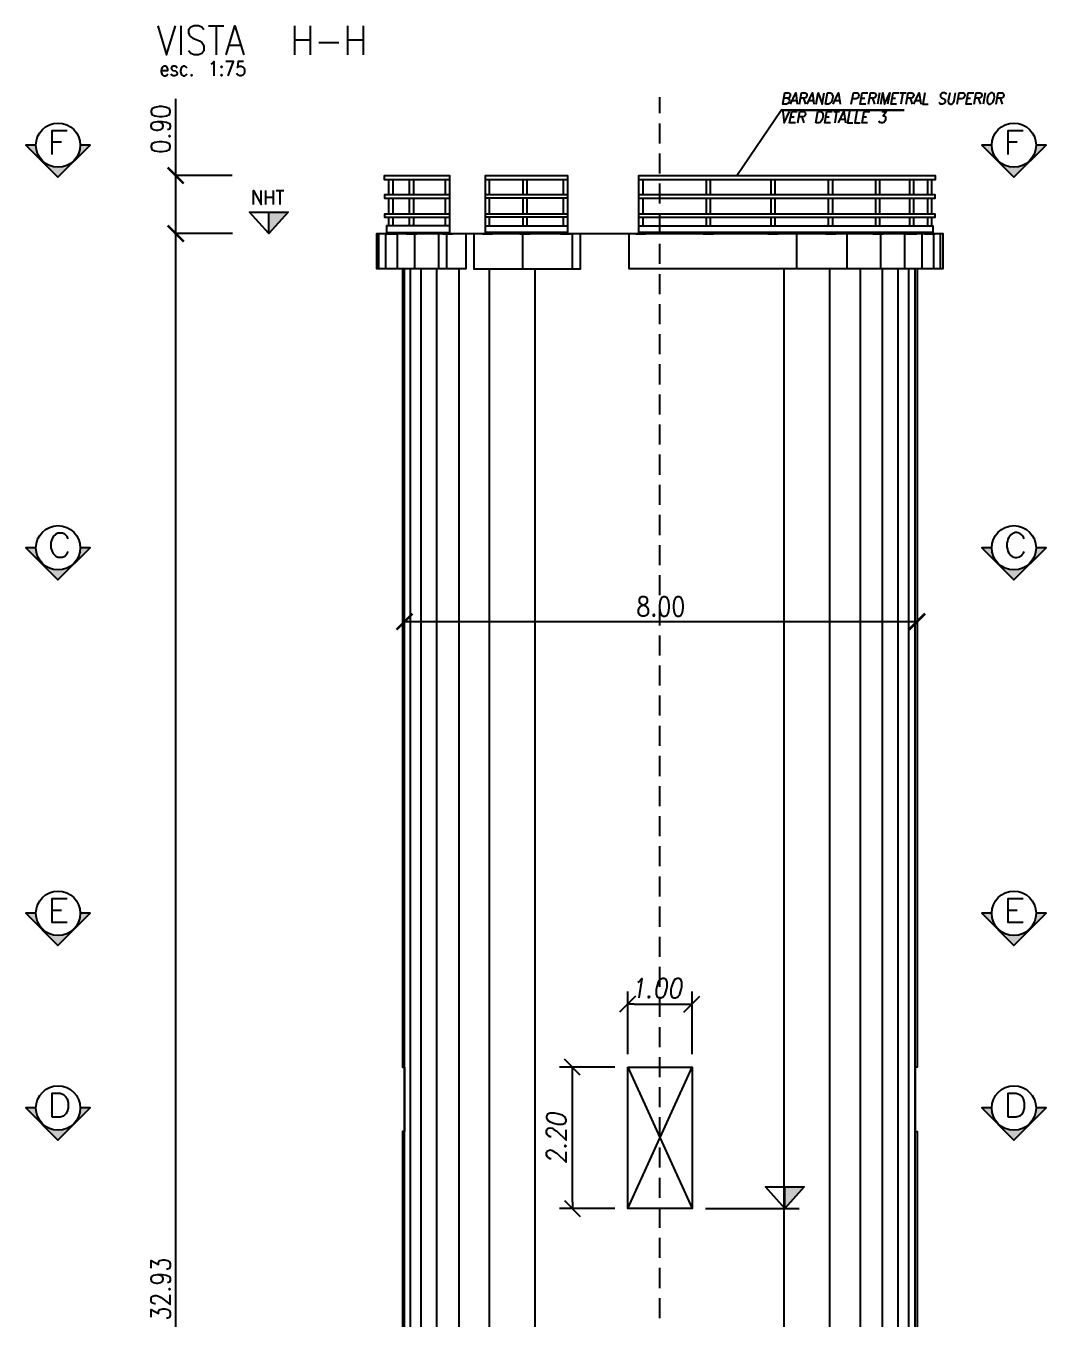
# Model space of a CAD drawing. Extents: x 93 to 1928, y 79 to 574.
# Drawn here: x 129 to 288, y 290.8 to 492.6 of the extents above; entities that cross this region are included whole.
import ezdxf

# ---------------------------------------------------------------- set-up
doc = ezdxf.new("R2010")
doc.units = 0
doc.header["$MEASUREMENT"] = 0
for name, color, linetype in [('Cotas', 1, 'Continuous'), ('PDF_00-COTAS-PARCIALES', 4, 'Continuous'), ('PDF_auxiliar', 1, 'Continuous'), ('PDF_encofrado', 4, 'Continuous'), ('PDF_LINEAS-POS-ARMADURA', 4, 'Continuous'), ('PDF_PEFILES', 3, 'Continuous'), ('PDF_perfiles', 3, 'Continuous')]:
    doc.layers.add(name, color=color, linetype=linetype)
doc.layers.add('PDF_0', color=7, linetype='Continuous', true_color=0x7fbfff)
doc.styles.add('ROMANS', font='ROMANS.SHX', dxfattribs={"width": 0.85})
doc.dimstyles.new('1.10', dxfattribs={"dimtxt": 3, "dimasz": 2.5, "dimexe": 0.18, "dimexo": 0.0625, "dimgap": 0.85, "dimtad": 1, "dimlfac": 0.1, "dimzin": 0, "dimdsep": 46, "dimtxsty": 'ROMANS', "dimblk": 'ARCHTICK', "dimcen": 0.09, "dimclrd": 256, "dimclre": 256, "dimclrt": 2, "dimadec": 0, "dimazin": 0, "dimtfac": 1, "dimtofl": 0, "dimtmove": 0, "dimatfit": 3, "dimfxl": 15, "dimfxlon": 1, "dimtolj": 1, "dimtzin": 0, "dimarcsym": 0})

# ---------------------------------------------------------------- blocks, each defined once
blk = doc.blocks.new('_ArchTick')
at = {"color": 0, "linetype": 'ByBlock', "const_width": 0.15}
blk.add_lwpolyline([(-0.5, -0.5), (0.5, 0.5)], dxfattribs=at)
blk = doc.blocks.new('*D6')
at = {"layer": 'Cotas', "lineweight": -2, "transparency": 16777216}
for p, q in [((161.2, 460.15), (152.19, 460.15)), ((152.37, 130.89), (152.37, 460.15)), ((161.2, 130.89), (152.19, 130.89))]:
    blk.add_line(p, q, dxfattribs=at)
at = {"layer": 'Defpoints', "color": 0, "transparency": 16777216}
for p in [(152.37, 460.15), (161.26, 460.15), (161.26, 130.89)]:
    blk.add_point(p, dxfattribs=at)
at = {"layer": 'Cotas', "lineweight": -2, "transparency": 16777216, "xscale": 2.5, "yscale": 2.5, "zscale": 2.5}
for p, rotation in [((152.37, 460.15), 90), ((152.37, 130.89), 270)]:
    blk.add_blockref('_ArchTick', p, dxfattribs=dict(at, rotation=rotation))
at = {"layer": 'Cotas', "color": 2, "transparency": 16777216, "insert": (150.02, 295.52), "char_height": 3, "attachment_point": 5, "rotation": 90, "style": 'ROMANS'}
blk.add_mtext('\\A1;32.93', dxfattribs=at)
blk = doc.blocks.new('*D7')
at = {"layer": 'Cotas', "lineweight": -2, "transparency": 16777216}
for p, q in [((152.37, 469.22), (152.37, 481.2)), ((161.17, 469.22), (152.19, 469.22)), ((152.37, 460.15), (152.37, 469.22)), ((161.17, 460.15), (152.19, 460.15))]:
    blk.add_line(p, q, dxfattribs=at)
at = {"layer": 'Defpoints', "color": 0, "transparency": 16777216}
for p in [(152.37, 469.22), (161.24, 469.22), (161.24, 460.15)]:
    blk.add_point(p, dxfattribs=at)
at = {"layer": 'Cotas', "lineweight": -2, "transparency": 16777216, "xscale": 2.5, "yscale": 2.5, "zscale": 2.5}
for p, rotation in [((152.37, 469.22), 90), ((152.37, 460.15), 270)]:
    blk.add_blockref('_ArchTick', p, dxfattribs=dict(at, rotation=rotation))
at = {"layer": 'Cotas', "color": 2, "transparency": 16777216, "insert": (150.02, 476.46), "char_height": 3, "attachment_point": 5, "rotation": 90, "style": 'ROMANS'}
blk.add_mtext('\\A1;0.90', dxfattribs=at)
blk = doc.blocks.new('*D8')
at = {"layer": 'Cotas', "lineweight": -2, "transparency": 16777216}
for p, q in [((188.03, 399.64), (188.03, 399.82)), ((188.03, 399.64), (267.93, 399.64)), ((267.93, 399.64), (267.93, 399.82))]:
    blk.add_line(p, q, dxfattribs=at)
at = {"layer": 'Defpoints', "color": 0, "transparency": 16777216}
for p in [(188.03, 399.64), (267.93, 399.64), (267.93, 399.64)]:
    blk.add_point(p, dxfattribs=at)
at = {"layer": 'Cotas', "lineweight": -2, "transparency": 16777216, "xscale": 2.5, "yscale": 2.5, "zscale": 2.5, "rotation": 180}
blk.add_blockref('_ArchTick', (188.03, 399.64), dxfattribs=at)
at = {"layer": 'Cotas', "lineweight": -2, "transparency": 16777216, "xscale": 2.5, "yscale": 2.5, "zscale": 2.5}
blk.add_blockref('_ArchTick', (267.93, 399.64), dxfattribs=at)
at = {"layer": 'Cotas', "color": 2, "transparency": 16777216, "insert": (227.98, 401.99), "char_height": 3, "attachment_point": 5, "style": 'ROMANS'}
blk.add_mtext('\\A1;8.00', dxfattribs=at)

msp = doc.modelspace()

# ---------------------------------------------------------------- hatches: boundary and pattern name
at = {"layer": 'PDF_00-COTAS-PARCIALES', "transparency": 33554559}
for points in [[(139.009, 473.967), (137.45, 473.967), (137.386, 473.33), (137.227, 472.725), (136.94, 472.153), (136.558, 471.643), (136.081, 471.198), (135.54, 470.879), (134.935, 470.656), (134.33, 470.529), (133.693, 470.529), (133.057, 470.656), (132.484, 470.879), (131.943, 471.198), (131.465, 471.643), (131.083, 472.153), (130.797, 472.725), (130.606, 473.33), (130.574, 473.967), (129.014, 473.967), (129.619, 473.33), (130.256, 472.725), (130.829, 472.153), (131.306, 471.643), (132.07, 470.879), (132.325, 470.656), (132.42, 470.529), (134.012, 468.938), (135.571, 470.529), (135.922, 470.879), (136.272, 471.198), (136.686, 471.643)], [(288.045, 473.967), (286.453, 473.967), (286.421, 473.33), (286.23, 472.725), (285.944, 472.153), (285.562, 471.643), (285.116, 471.198), (284.575, 470.879), (283.97, 470.656), (283.334, 470.529), (282.697, 470.529), (282.092, 470.656), (281.487, 470.879), (280.946, 471.198), (280.469, 471.643), (280.087, 472.153), (279.8, 472.725), (279.641, 473.33), (279.578, 473.967), (278.018, 473.967), (280.341, 471.643), (280.755, 471.198), (281.105, 470.879), (281.456, 470.529), (283.015, 468.938), (284.607, 470.529), (284.702, 470.656), (284.957, 470.879), (286.23, 472.153), (286.771, 472.725), (287.408, 473.33)], [(139.009, 411.163), (137.45, 411.163), (137.386, 410.527), (137.227, 409.922), (136.94, 409.349), (136.558, 408.84), (136.081, 408.394), (135.54, 408.076), (134.935, 407.853), (134.33, 407.725), (133.693, 407.725), (133.057, 407.853), (132.484, 408.076), (131.943, 408.394), (131.465, 408.84), (131.083, 409.349), (130.797, 409.922), (130.606, 410.527), (130.574, 411.163), (129.014, 411.163), (129.619, 410.527), (130.256, 409.922), (130.829, 409.349), (131.306, 408.84), (132.07, 408.076), (132.325, 407.853), (132.42, 407.725), (134.012, 406.166), (135.922, 408.076), (136.272, 408.394), (136.686, 408.84)], [(288.045, 411.163), (286.453, 411.163), (286.421, 410.527), (286.23, 409.922), (285.944, 409.349), (285.562, 408.84), (285.116, 408.394), (284.575, 408.076), (283.97, 407.853), (283.334, 407.725), (282.697, 407.725), (282.092, 407.853), (281.487, 408.076), (280.946, 408.394), (280.469, 408.84), (280.087, 409.349), (279.8, 409.922), (279.641, 410.527), (279.578, 411.163), (278.018, 411.163), (280.341, 408.84), (280.755, 408.394), (281.105, 408.076), (283.015, 406.166), (284.607, 407.725), (284.702, 407.853), (284.957, 408.076), (286.23, 409.349), (286.771, 409.922), (287.408, 410.527)], [(139.009, 354.153), (137.45, 354.153), (137.386, 353.516), (137.227, 352.911), (136.94, 352.338), (136.558, 351.829), (136.081, 351.384), (135.54, 351.065), (134.935, 350.842), (134.33, 350.715), (133.693, 350.715), (133.057, 350.842), (132.484, 351.065), (131.943, 351.384), (131.465, 351.829), (131.083, 352.338), (130.797, 352.911), (130.606, 353.516), (130.574, 354.153), (129.014, 354.153), (129.619, 353.516), (130.256, 352.911), (130.829, 352.338), (131.306, 351.829), (132.07, 351.065), (132.325, 350.842), (132.42, 350.715), (134.012, 349.123), (135.571, 350.715), (135.922, 351.065), (136.272, 351.384), (136.686, 351.829)], [(288.045, 354.153), (286.453, 354.153), (286.421, 353.516), (286.23, 352.911), (285.944, 352.338), (285.562, 351.829), (285.116, 351.384), (284.575, 351.065), (283.97, 350.842), (283.334, 350.715), (282.697, 350.715), (282.092, 350.842), (281.487, 351.065), (280.946, 351.384), (280.469, 351.829), (280.087, 352.338), (279.8, 352.911), (279.641, 353.516), (279.578, 354.153), (278.018, 354.153), (280.341, 351.829), (280.755, 351.384), (281.105, 351.065), (281.456, 350.715), (283.015, 349.123), (284.607, 350.715), (284.702, 350.842), (284.957, 351.065), (286.23, 352.338), (286.771, 352.911), (287.408, 353.516)], [(139.009, 323.786), (137.45, 323.786), (137.386, 323.149), (137.227, 322.544), (136.94, 321.971), (136.558, 321.462), (136.081, 321.016), (135.54, 320.698), (134.935, 320.475), (134.33, 320.348), (133.693, 320.348), (133.057, 320.475), (132.484, 320.698), (131.943, 321.016), (131.465, 321.462), (131.083, 321.971), (130.797, 322.544), (130.606, 323.149), (130.574, 323.786), (129.014, 323.786), (129.619, 323.149), (130.256, 322.544), (130.829, 321.971), (131.306, 321.462), (132.07, 320.698), (132.325, 320.475), (132.42, 320.348), (134.012, 318.756), (135.571, 320.348), (135.922, 320.698), (136.272, 321.016), (136.686, 321.462)], [(288.045, 323.786), (286.453, 323.786), (286.421, 323.149), (286.23, 322.544), (285.944, 321.971), (285.562, 321.462), (285.116, 321.016), (284.575, 320.698), (283.97, 320.475), (283.334, 320.348), (282.697, 320.348), (282.092, 320.475), (281.487, 320.698), (280.946, 321.016), (280.469, 321.462), (280.087, 321.971), (279.8, 322.544), (279.641, 323.149), (279.578, 323.786), (278.018, 323.786), (280.341, 321.462), (280.755, 321.016), (281.105, 320.698), (281.456, 320.348), (283.015, 318.756), (284.607, 320.348), (284.702, 320.475), (284.957, 320.698), (286.23, 321.971), (286.771, 322.544), (287.408, 323.149)]]:
    msp.add_hatch(color=256, dxfattribs=at).paths.add_polyline_path(points)

# ---------------------------------------------------------------- linework, layer by layer
at = {"layer": 'PDF_0', "color": 5, "lineweight": 25}
for points in [[(224.063, 341.197), (221.549, 338.715)], [(231.575, 338.715), (234.09, 341.197)], [(215.437, 328.91), (212.954, 331.393)], [(212.954, 309.366), (215.437, 306.851)]]:
    msp.add_lwpolyline(points, dxfattribs=at)
at = {"layer": 'PDF_0', "color": 2, "lineweight": 25}
for points in [[(223.809, 339.956), (222.822, 339.956)], [(231.83, 339.956), (232.849, 339.956)], [(214.195, 329.165), (214.195, 330.152)], [(214.195, 309.111), (214.195, 308.093)]]:
    msp.add_lwpolyline(points, dxfattribs=at)
at = {"layer": 'PDF_00-COTAS-PARCIALES', "color": 7, "lineweight": 25}
for points in [[(149.577, 492.557), (150.946, 488.036), (152.315, 492.557)], [(153.174, 492.557), (153.174, 488.036)], [(156.771, 491.92), (156.421, 492.334), (155.912, 492.557), (155.243, 492.557), (154.734, 492.334), (154.384, 491.92), (154.384, 491.474), (154.543, 491.06), (154.734, 490.838), (155.052, 490.615), (156.103, 490.201), (156.421, 489.978), (156.612, 489.755), (156.771, 489.342), (156.771, 488.673), (156.421, 488.259), (155.912, 488.036), (155.243, 488.036), (154.734, 488.259), (154.384, 488.673)], [(157.472, 492.557), (159.859, 492.557)], [(158.681, 492.557), (158.681, 488.036)], [(160.209, 488.036), (161.578, 492.557), (162.978, 488.036)], [(170.904, 492.557), (170.904, 488.036)], [(173.324, 492.557), (173.324, 488.036)], [(179.149, 492.557), (179.149, 488.036)], [(181.568, 492.557), (181.568, 488.036)], [(170.904, 490.392), (173.324, 490.392)], [(179.149, 490.392), (181.568, 490.392)], [(160.718, 489.533), (162.437, 489.533)], [(174.692, 489.978), (177.78, 489.978)]]:
    msp.add_lwpolyline(points, dxfattribs=at)
at = {"layer": 'PDF_00-COTAS-PARCIALES', "lineweight": 25}
for points in [[(150.118, 485.617), (151.137, 485.617), (151.137, 485.84), (151.042, 486.063), (150.978, 486.158), (150.787, 486.254), (150.532, 486.254), (150.373, 486.158), (150.182, 485.936), (150.118, 485.617), (150.118, 485.394), (150.182, 485.076), (150.373, 484.885), (150.532, 484.758), (150.787, 484.758), (150.978, 484.885), (151.137, 485.076)], [(152.601, 485.936), (152.506, 486.158), (152.251, 486.254), (151.997, 486.254), (151.742, 486.158), (151.646, 485.936), (151.742, 485.745), (151.901, 485.617), (152.347, 485.522), (152.506, 485.394), (152.601, 485.203), (152.601, 485.076), (152.506, 484.885), (152.251, 484.758), (151.997, 484.758), (151.742, 484.885), (151.646, 485.076)], [(154.161, 485.936), (153.97, 486.158), (153.811, 486.254), (153.556, 486.254), (153.365, 486.158), (153.206, 485.936), (153.111, 485.617), (153.111, 485.394), (153.206, 485.076), (153.365, 484.885), (153.556, 484.758), (153.811, 484.758), (153.97, 484.885), (154.161, 485.076)], [(157.885, 486.604), (158.045, 486.7), (158.299, 487.018), (158.299, 484.758)], [(160.527, 484.758), (161.387, 487.018), (160.177, 487.018)], [(162.947, 487.018), (162.087, 487.018), (161.992, 486.063), (162.087, 486.158), (162.342, 486.286), (162.596, 486.286), (162.851, 486.158), (163.042, 485.936), (163.106, 485.617), (163.106, 485.426), (163.042, 485.076), (162.851, 484.885), (162.596, 484.758), (162.342, 484.758), (162.087, 484.885), (161.992, 484.981), (161.896, 485.203)], [(130.574, 473.967), (129.014, 473.967), (134.012, 468.938), (139.009, 473.967), (137.45, 473.967)], [(279.578, 473.967), (278.018, 473.967), (283.015, 468.938), (288.045, 473.967), (286.453, 473.967)], [(164.475, 464.672), (164.475, 466.9), (165.684, 464.672), (165.684, 466.9)], [(166.384, 466.9), (166.384, 464.672)], [(167.562, 466.9), (167.562, 464.672)], [(168.008, 466.9), (169.217, 466.9)], [(168.613, 466.9), (168.613, 464.672)], [(166.384, 465.85), (167.562, 465.85)], [(130.574, 411.163), (129.014, 411.163), (134.012, 406.166), (139.009, 411.163), (137.45, 411.163)], [(279.578, 411.163), (278.018, 411.163), (283.015, 406.166), (288.045, 411.163), (286.453, 411.163)], [(130.574, 354.153), (129.014, 354.153), (134.012, 349.123), (139.009, 354.153), (137.45, 354.153)], [(279.578, 354.153), (278.018, 354.153), (283.015, 349.123), (288.045, 354.153), (286.453, 354.153)], [(224.382, 343.394), (224.636, 343.521), (225.05, 343.967), (224.541, 340.943)], [(130.574, 323.786), (129.014, 323.786), (134.012, 318.756), (139.009, 323.786), (137.45, 323.786)], [(279.578, 323.786), (278.018, 323.786), (283.015, 318.756), (288.045, 323.786), (286.453, 323.786)], [(210.917, 319.265), (210.758, 319.297), (210.471, 319.456), (210.344, 319.584), (210.185, 319.838), (210.185, 320.316), (210.344, 320.507), (210.471, 320.602), (210.758, 320.666), (211.044, 320.602), (211.331, 320.443), (211.776, 320.157), (213.209, 318.756), (213.209, 320.348)], [(210.917, 315.828), (210.758, 315.859), (210.471, 316.019), (210.344, 316.146), (210.185, 316.401), (210.185, 316.878), (210.344, 317.069), (210.471, 317.165), (210.758, 317.228), (211.044, 317.165), (211.331, 317.005), (211.776, 316.719), (213.209, 315.318), (213.209, 316.91)]]:
    msp.add_lwpolyline(points, dxfattribs=at)
for points in [[(159.509, 486.286), (159.413, 486.158), (159.509, 486.063), (159.604, 486.158)], [(154.83, 484.981), (154.766, 484.885), (154.83, 484.758), (154.925, 484.885)], [(159.509, 484.981), (159.413, 484.885), (159.509, 484.758), (159.604, 484.885)], [(228.265, 343.967), (227.883, 343.808), (227.597, 343.394), (227.342, 342.662), (227.278, 342.248), (227.278, 341.516), (227.406, 341.102), (227.724, 340.943), (227.979, 340.943), (228.329, 341.102), (228.647, 341.516), (228.87, 342.248), (228.965, 342.662), (228.965, 343.394), (228.806, 343.808), (228.488, 343.967)], [(230.557, 343.967), (230.175, 343.808), (229.888, 343.394), (229.634, 342.662), (229.57, 342.248), (229.57, 341.516), (229.697, 341.102), (230.016, 340.943), (230.27, 340.943), (230.621, 341.102), (230.939, 341.516), (231.162, 342.248), (231.257, 342.662), (231.257, 343.394), (231.098, 343.808), (230.78, 343.967)], [(226.196, 341.229), (226.037, 341.102), (226.132, 340.943), (226.26, 341.102)], [(210.185, 322.258), (210.344, 321.876), (210.758, 321.589), (211.49, 321.334), (211.904, 321.271), (212.636, 321.239), (213.05, 321.398), (213.209, 321.716), (213.209, 321.939), (213.05, 322.321), (212.636, 322.64), (211.904, 322.862), (211.49, 322.958), (210.758, 322.958), (210.344, 322.799), (210.185, 322.48)], [(212.922, 317.865), (213.05, 317.738), (213.209, 317.833), (213.05, 317.96)]]:
    msp.add_lwpolyline(points, close=True, dxfattribs=at)
at = {"layer": 'PDF_00-COTAS-PARCIALES', "color": 6, "lineweight": 25}
for points in [[(133.12, 472.503), (133.12, 476.259), (135.444, 476.259)], [(282.124, 472.503), (282.124, 476.259), (284.448, 476.259)], [(133.12, 474.476), (134.553, 474.476)], [(282.124, 474.476), (283.556, 474.476)], [(135.603, 412.564), (135.444, 412.914), (135.094, 413.264), (134.712, 413.455), (134.012, 413.455), (133.662, 413.264), (133.28, 412.914), (133.12, 412.564), (132.929, 412.023), (132.929, 411.131), (133.12, 410.59), (133.28, 410.24), (133.662, 409.858), (134.012, 409.699), (134.712, 409.699), (135.094, 409.858), (135.444, 410.24), (135.603, 410.59)], [(135.444, 352.689), (133.12, 352.689), (133.12, 356.445), (135.444, 356.445)], [(284.448, 352.689), (282.124, 352.689), (282.124, 356.445), (284.448, 356.445)], [(133.12, 354.63), (134.553, 354.63)], [(282.124, 354.63), (283.556, 354.63)]]:
    msp.add_lwpolyline(points, dxfattribs=at)
at = {"layer": 'PDF_00-COTAS-PARCIALES', "color": 2, "lineweight": 25}
for points in [[(166.894, 460.152), (163.87, 463.494), (169.886, 463.494), (166.894, 460.152), (166.894, 463.494)], [(222.822, 332.157), (222.822, 341.961)], [(232.849, 332.157), (232.849, 341.961)], [(223.809, 339.956), (231.83, 339.956)], [(220.816, 330.152), (212.19, 330.152)], [(214.195, 309.111), (214.195, 329.165)], [(247.332, 308.093), (244.308, 311.467), (250.324, 311.467), (247.332, 308.093), (247.332, 311.467)], [(220.816, 308.093), (212.19, 308.093)], [(234.95, 308.093), (249.56, 308.093)]]:
    msp.add_lwpolyline(points, dxfattribs=at)
at = {"layer": 'PDF_00-COTAS-PARCIALES', "color": 6, "lineweight": 25}
for points in [[(133.12, 322.321), (133.12, 326.077), (134.362, 326.077), (134.903, 325.886), (135.253, 325.536), (135.444, 325.186), (135.603, 324.645), (135.603, 323.754), (135.444, 323.213), (135.253, 322.862), (134.903, 322.48), (134.362, 322.321)], [(282.124, 322.321), (282.124, 326.077), (283.397, 326.077), (283.907, 325.886), (284.289, 325.536), (284.448, 325.186), (284.639, 324.645), (284.639, 323.754), (284.448, 323.213), (284.289, 322.862), (283.907, 322.48), (283.397, 322.321)]]:
    msp.add_lwpolyline(points, close=True, dxfattribs=at)
at = {"layer": 'PDF_00-COTAS-PARCIALES', "lineweight": 25}
for centre in [(134.028, 473.951), (283.031, 473.951), (134.028, 411.147), (283.031, 411.147), (134.028, 354.137), (283.031, 354.137), (134.028, 323.77), (283.031, 323.77)]:
    msp.add_circle(centre, 3.454, dxfattribs=at)
at = {"layer": 'PDF_00-COTAS-PARCIALES', "color": 6, "lineweight": 25}
msp.add_ellipse((283.38, 411.567), major_axis=(0.02, 1.954), ratio=0.7461485, start_param=5.2558136, end_param=10.4800962, dxfattribs=at)
at = {"layer": 'PDF_00-COTAS-PARCIALES', "color": 2, "transparency": 33554559}
for points in [[(166.894, 463.494), (169.886, 463.494), (166.894, 460.152)], [(247.332, 311.467), (250.324, 311.467), (247.332, 308.093)]]:
    msp.add_solid(points, dxfattribs=at)
at = {"layer": 'PDF_auxiliar', "lineweight": 25}
for points in [[(227.819, 478.933), (227.819, 481.447)], [(239.82, 469.224), (246.727, 479.41)], [(265.922, 479.41), (246.759, 479.41), (265.922, 479.41)], [(227.819, 474.222), (227.819, 477.341)], [(227.819, 469.51), (227.819, 472.662)], [(227.819, 464.831), (227.819, 467.951)], [(227.819, 460.12), (227.819, 463.272)], [(184.051, 454.645), (184.051, 460.152)], [(185.101, 454.645), (185.101, 460.152)], [(186.948, 454.645), (186.948, 460.152)], [(189.621, 454.645), (189.621, 460.152)], [(193.378, 454.645), (193.378, 460.152)], [(206.46, 454.645), (206.46, 460.152)], [(249.178, 454.645), (249.178, 460.152)], [(257.009, 454.645), (257.009, 460.152)], [(262.261, 454.645), (262.261, 460.152)], [(266.017, 454.645), (266.017, 460.152)], [(268.723, 454.645), (268.723, 460.152)], [(270.537, 454.645), (270.537, 460.152)], [(271.588, 454.645), (271.588, 460.152)], [(227.819, 455.441), (227.819, 458.56)], [(188.03, 127.894), (188.03, 454.645)], [(188.985, 127.894), (188.985, 454.645)], [(190.64, 127.894), (190.64, 454.645)], [(193.091, 127.894), (193.091, 454.645)], [(196.529, 127.894), (196.529, 454.645)], [(201.304, 127.894), (201.304, 454.645)], [(208.402, 127.894), (208.402, 454.645)], [(247.237, 127.894), (247.237, 454.645)], [(254.335, 127.894), (254.335, 454.645)], [(259.11, 127.894), (259.11, 454.645)], [(262.548, 127.894), (262.548, 454.645)], [(264.999, 127.894), (264.999, 454.645)], [(266.654, 127.894), (266.654, 454.645)], [(267.609, 127.894), (267.609, 454.645)], [(227.819, 450.73), (227.819, 453.849)], [(227.819, 446.019), (227.819, 449.17)], [(227.819, 441.34), (227.819, 444.459)], [(227.819, 436.628), (227.819, 439.78)], [(227.819, 431.949), (227.819, 435.069)], [(227.819, 427.238), (227.819, 430.358)], [(227.819, 422.527), (227.819, 425.678)], [(227.819, 417.848), (227.819, 420.967)], [(227.819, 413.137), (227.819, 416.288)], [(227.819, 408.458), (227.819, 411.577)], [(227.819, 403.746), (227.819, 406.866)], [(227.819, 399.035), (227.819, 402.187)], [(227.819, 394.356), (227.819, 397.476)], [(227.819, 389.645), (227.819, 392.796)], [(227.819, 384.966), (227.819, 388.085)], [(227.819, 380.255), (227.819, 383.374)], [(227.819, 375.544), (227.819, 378.695)], [(227.819, 370.864), (227.819, 373.984)], [(227.819, 366.153), (227.819, 369.305)], [(227.819, 361.474), (227.819, 364.594)], [(227.819, 356.763), (227.819, 359.883)], [(227.819, 352.052), (227.819, 355.203)], [(227.819, 347.373), (227.819, 350.492)], [(227.819, 342.662), (227.819, 345.813)], [(227.819, 337.982), (227.819, 341.102)], [(227.819, 333.271), (227.819, 336.391)], [(227.819, 328.56), (227.819, 331.712)], [(222.822, 330.152), (232.849, 308.093)], [(222.822, 308.093), (232.849, 330.152)], [(227.819, 323.881), (227.819, 327.001)], [(227.819, 319.17), (227.819, 322.321)], [(227.819, 314.491), (227.819, 317.61)], [(227.819, 309.78), (227.819, 312.899)], [(227.819, 305.069), (227.819, 308.22)], [(227.819, 300.389), (227.819, 303.509)], [(227.819, 295.678), (227.819, 298.83)], [(227.819, 290.999), (227.819, 294.118)]]:
    msp.add_lwpolyline(points, dxfattribs=at)
at = {"layer": 'PDF_encofrado', "lineweight": 25}
for points in [[(197.611, 460.152), (197.611, 454.645), (183.701, 454.645), (183.701, 460.152), (271.938, 460.152), (271.938, 454.645), (223.076, 454.645), (223.076, 460.152)], [(194.587, 460.152), (194.587, 454.645)], [(198.821, 460.152), (198.821, 454.645), (214.227, 454.645), (214.227, 460.152)], [(214.227, 454.645), (215.469, 454.645), (215.469, 460.152)], [(187.712, 454.645), (187.712, 330.152), (188.03, 330.152), (188.03, 320.125), (187.712, 320.125), (187.712, 241.151), (188.03, 241.151), (188.03, 231.124), (187.712, 231.124), (187.712, 127.894), (186.311, 127.894), (186.311, 125.889)], [(267.927, 454.645), (267.927, 330.152), (267.609, 330.152), (267.609, 320.125), (267.927, 320.125), (267.927, 241.151), (267.609, 241.151), (267.609, 231.124), (267.927, 231.124), (267.927, 127.894)]]:
    msp.add_lwpolyline(points, dxfattribs=at)
msp.add_lwpolyline([(222.822, 330.152), (232.849, 330.152), (232.849, 308.093), (222.822, 308.093)], close=True, dxfattribs=at)
at = {"layer": 'PDF_LINEAS-POS-ARMADURA', "color": 3, "lineweight": 25}
for points in [[(247.746, 481.288), (247.937, 481.193), (247.969, 481.097), (248.032, 480.938), (247.969, 480.683), (247.873, 480.524), (247.81, 480.429), (247.587, 480.365), (246.982, 480.365), (247.3, 482.116), (247.905, 482.116), (248.064, 482.02), (248.128, 481.957), (248.16, 481.766), (248.128, 481.606), (248.032, 481.447), (247.969, 481.352), (247.746, 481.288), (247.141, 481.288)], [(248.192, 480.365), (249.019, 482.116), (249.242, 480.365)], [(249.592, 480.365), (249.91, 482.116), (250.483, 482.116), (250.674, 482.02), (250.738, 481.957), (250.77, 481.766), (250.738, 481.606), (250.643, 481.447), (250.579, 481.352), (250.356, 481.288), (249.751, 481.288)], [(250.802, 480.365), (251.629, 482.116), (251.852, 480.365)], [(252.202, 480.365), (252.489, 482.116), (253.125, 480.365), (253.444, 482.116)], [(254.876, 480.365), (255.704, 482.116), (255.927, 480.365)], [(257.677, 480.365), (257.996, 482.116), (258.569, 482.116), (258.76, 482.02), (258.823, 481.957), (258.855, 481.766), (258.823, 481.511), (258.728, 481.352), (258.632, 481.288), (258.41, 481.193), (257.805, 481.193)], [(259.937, 480.365), (259.078, 480.365), (259.396, 482.116), (260.256, 482.116)], [(260.351, 480.365), (260.67, 482.116), (261.243, 482.116), (261.434, 482.02), (261.497, 481.957), (261.529, 481.766), (261.497, 481.606), (261.402, 481.447), (261.338, 481.352), (261.115, 481.288), (260.51, 481.288)], [(262.07, 482.116), (261.752, 480.365)], [(262.293, 480.365), (262.579, 482.116), (262.834, 480.365), (263.662, 482.116), (263.343, 480.365)], [(264.744, 480.365), (263.885, 480.365), (264.203, 482.116), (265.062, 482.116)], [(265.253, 482.116), (266.208, 482.116)], [(265.731, 482.116), (265.412, 480.365)], [(266.24, 480.365), (266.527, 482.116), (267.131, 482.116), (267.322, 482.02), (267.386, 481.957), (267.418, 481.766), (267.386, 481.606), (267.291, 481.447), (267.195, 481.352), (267.004, 481.288), (266.399, 481.288)], [(267.418, 480.365), (268.277, 482.116), (268.5, 480.365)], [(269.137, 482.116), (268.818, 480.365), (269.646, 480.365)], [(272.511, 481.861), (272.415, 482.02), (272.224, 482.116), (271.938, 482.116), (271.747, 482.02), (271.556, 481.861), (271.556, 481.702), (271.588, 481.511), (271.62, 481.447), (271.747, 481.352), (272.129, 481.193), (272.224, 481.097), (272.288, 481.034), (272.32, 480.843), (272.288, 480.62), (272.129, 480.429), (271.906, 480.365), (271.651, 480.365), (271.46, 480.429), (271.365, 480.62)], [(273.02, 482.116), (272.797, 480.843), (272.829, 480.62), (272.925, 480.429), (273.116, 480.365), (273.243, 480.365), (273.466, 480.429), (273.625, 480.62), (273.72, 480.843), (273.943, 482.116)], [(274.166, 480.365), (274.484, 482.116), (275.089, 482.116), (275.28, 482.02), (275.312, 481.957), (275.376, 481.766), (275.312, 481.511), (275.217, 481.352), (275.153, 481.288), (274.93, 481.193), (274.325, 481.193)], [(276.458, 480.365), (275.567, 480.365), (275.885, 482.116), (276.776, 482.116)], [(276.84, 480.365), (277.158, 482.116), (277.763, 482.116), (277.954, 482.02), (277.986, 481.957), (278.05, 481.766), (278.018, 481.606), (277.922, 481.447), (277.827, 481.352), (277.604, 481.288), (276.999, 481.288)], [(278.559, 482.116), (278.241, 480.365)], [(280.246, 480.365), (280.564, 482.116), (281.169, 482.116), (281.36, 482.02), (281.424, 481.957), (281.456, 481.766), (281.424, 481.606), (281.328, 481.447), (281.233, 481.352), (281.01, 481.288), (280.437, 481.288)], [(248.478, 480.938), (249.147, 480.938)], [(250.229, 481.288), (250.515, 480.365)], [(251.088, 480.938), (251.757, 480.938)], [(255.163, 480.938), (255.831, 480.938)], [(259.237, 481.288), (259.778, 481.288)], [(260.988, 481.288), (261.274, 480.365)], [(264.044, 481.288), (264.585, 481.288)], [(266.845, 481.288), (267.163, 480.365)], [(267.736, 480.938), (268.405, 480.938)], [(275.758, 481.288), (276.267, 481.288)], [(277.477, 481.288), (277.795, 480.365)], [(280.883, 481.288), (281.201, 480.365)], [(246.982, 479.187), (247.205, 477.437), (248.064, 479.187)], [(248.956, 477.437), (248.064, 477.437), (248.383, 479.187), (249.242, 479.187)], [(248.223, 478.36), (248.765, 478.36)], [(249.338, 477.437), (249.656, 479.187), (250.261, 479.187), (250.452, 479.092), (250.483, 479.028), (250.515, 478.837), (250.515, 478.678), (250.42, 478.519), (250.324, 478.423), (250.101, 478.36), (249.497, 478.36)], [(249.974, 478.36), (250.292, 477.437)], [(254.431, 477.437), (253.539, 477.437), (253.858, 479.187), (254.717, 479.187)], [(253.73, 478.36), (254.24, 478.36)], [(254.94, 479.187), (255.863, 479.187)], [(255.386, 479.187), (255.099, 477.437)], [(255.704, 477.437), (256.531, 479.187), (256.754, 477.437)], [(257.391, 479.187), (257.104, 477.437), (257.9, 477.437)], [(258.537, 479.187), (258.219, 477.437), (259.046, 477.437)], [(260.224, 477.437), (259.364, 477.437), (259.683, 479.187), (260.542, 479.187)], [(259.524, 478.36), (260.065, 478.36)], [(262.42, 479.187), (263.152, 479.187), (262.643, 478.519), (262.834, 478.519), (262.961, 478.423), (262.993, 478.36), (263.025, 478.105), (262.993, 477.946), (262.898, 477.691), (262.739, 477.5), (262.516, 477.437), (262.325, 477.437), (262.134, 477.5), (262.07, 477.596), (262.038, 477.755)], [(255.99, 478.01), (256.659, 478.01)]]:
    msp.add_lwpolyline(points, dxfattribs=at)
for points in [[(253.667, 480.365), (253.985, 482.116), (254.431, 482.116), (254.622, 482.02), (254.717, 481.861), (254.781, 481.702), (254.781, 481.447), (254.717, 481.034), (254.622, 480.779), (254.494, 480.62), (254.335, 480.429), (254.144, 480.365)], [(279.418, 482.116), (279.291, 482.02), (279.132, 481.861), (279.036, 481.702), (278.909, 481.447), (278.845, 481.034), (278.877, 480.779), (278.909, 480.62), (279.005, 480.429), (279.132, 480.365), (279.387, 480.365), (279.546, 480.429), (279.705, 480.62), (279.8, 480.779), (279.896, 481.034), (279.991, 481.447), (279.959, 481.702), (279.928, 481.861), (279.832, 482.02), (279.705, 482.116)], [(252.139, 477.437), (252.457, 479.187), (252.934, 479.187), (253.125, 479.092), (253.221, 478.933), (253.253, 478.773), (253.285, 478.519), (253.189, 478.105), (253.094, 477.85), (252.998, 477.691), (252.839, 477.5), (252.616, 477.437)]]:
    msp.add_lwpolyline(points, close=True, dxfattribs=at)
at = {"layer": 'PDF_PEFILES', "lineweight": 25}
msp.add_lwpolyline([(225.623, 460.057), (224.127, 460.057), (224.127, 460.152), (225.623, 460.152)], dxfattribs=at)
at = {"layer": 'PDF_perfiles', "lineweight": 25}
for points in [[(195.065, 468.556), (184.91, 468.556), (184.91, 469.224), (195.065, 469.224), (195.065, 460.152), (194.428, 460.152), (194.428, 460.343), (194.492, 460.343)], [(185.611, 466.2), (185.611, 468.556)], [(186.279, 466.2), (186.279, 468.556)], [(188.826, 466.2), (188.826, 468.556)], [(189.462, 466.2), (189.462, 468.556)], [(194.428, 466.2), (194.428, 468.556)], [(201.304, 460.343), (201.304, 460.152), (200.667, 460.152), (200.667, 469.224), (213.463, 469.224), (213.463, 460.152), (212.795, 460.152), (212.795, 460.343), (212.859, 460.343)], [(213.463, 468.556), (200.667, 468.556)], [(201.304, 466.2), (201.304, 468.556)], [(206.524, 466.2), (206.524, 468.556)], [(207.161, 466.2), (207.161, 468.556)], [(212.795, 466.2), (212.795, 468.556)], [(225.209, 460.343), (225.209, 460.152), (224.573, 460.152), (224.573, 469.224), (270.728, 469.224), (270.728, 468.556), (224.573, 468.556)], [(225.209, 466.2), (225.209, 468.556)], [(235.109, 466.2), (235.109, 468.556)], [(235.745, 466.2), (235.745, 468.556)], [(245.168, 466.2), (245.168, 468.556)], [(245.804, 466.2), (245.804, 468.556)], [(254.144, 466.2), (254.144, 468.556)], [(254.781, 466.2), (254.781, 468.556)], [(261.497, 466.2), (261.497, 468.556)], [(262.134, 466.2), (262.134, 468.556)], [(266.781, 466.2), (266.781, 468.556)], [(267.418, 466.2), (267.418, 468.556)], [(269.614, 466.2), (269.614, 468.556)], [(270.251, 466.2), (270.251, 468.556)], [(195.065, 466.2), (184.91, 466.2), (184.91, 465.691), (195.065, 465.691)], [(213.463, 466.2), (200.667, 466.2)], [(224.573, 465.691), (270.728, 465.691), (270.728, 466.2), (224.573, 466.2)], [(185.611, 463.208), (185.611, 465.691)], [(186.279, 463.208), (186.279, 465.691)], [(188.826, 463.208), (188.826, 465.691)], [(189.462, 463.208), (189.462, 465.691)], [(194.428, 463.208), (194.428, 465.691)], [(213.463, 465.691), (200.667, 465.691)], [(201.304, 463.208), (201.304, 465.691)], [(206.524, 463.208), (206.524, 465.691)], [(207.161, 463.208), (207.161, 465.691)], [(212.795, 463.208), (212.795, 465.691)], [(225.209, 463.208), (225.209, 465.691)], [(235.109, 463.208), (235.109, 465.691)], [(235.745, 463.208), (235.745, 465.691)], [(245.168, 463.208), (245.168, 465.691)], [(245.804, 463.208), (245.804, 465.691)], [(254.144, 463.208), (254.144, 465.691)], [(254.781, 463.208), (254.781, 465.691)], [(261.497, 463.208), (261.497, 465.691)], [(262.134, 463.208), (262.134, 465.691)], [(266.781, 463.208), (266.781, 465.691)], [(267.418, 463.208), (267.418, 465.691)], [(269.614, 463.208), (269.614, 465.691)], [(270.251, 463.208), (270.251, 465.691)], [(195.065, 463.208), (184.91, 463.208), (184.91, 462.699), (195.065, 462.699)], [(185.674, 461.362), (185.611, 461.362), (185.611, 462.699)], [(186.279, 461.362), (186.279, 462.699)], [(188.889, 461.362), (188.826, 461.362), (188.826, 462.699)], [(189.462, 461.362), (189.462, 462.699)], [(194.492, 461.362), (194.428, 461.362), (194.428, 462.699)], [(213.463, 463.208), (200.667, 463.208)], [(213.463, 462.699), (200.667, 462.699)], [(201.304, 461.362), (201.304, 462.699)], [(206.588, 461.362), (206.524, 461.362), (206.524, 462.699)], [(207.161, 461.362), (207.161, 462.699)], [(212.859, 461.362), (212.795, 461.362), (212.795, 462.699)], [(224.573, 462.699), (270.728, 462.699), (270.728, 463.208), (224.573, 463.208)], [(225.209, 461.362), (225.209, 462.699)], [(235.172, 461.362), (235.109, 461.362), (235.109, 462.699)], [(235.745, 461.362), (235.745, 462.699)], [(245.231, 461.362), (245.168, 461.362), (245.168, 462.699)], [(245.804, 461.362), (245.804, 462.699)], [(254.208, 461.362), (254.144, 461.362), (254.144, 462.699)], [(254.781, 461.362), (254.781, 462.699)], [(261.561, 461.362), (261.497, 461.362), (261.497, 462.699)], [(262.134, 461.362), (262.134, 462.699)], [(266.845, 461.362), (266.781, 461.362), (266.781, 462.699)], [(267.418, 461.362), (267.418, 462.699)], [(269.678, 461.362), (269.614, 461.362), (269.614, 462.699)], [(270.251, 461.362), (270.251, 462.699)], [(195.065, 461.362), (185.229, 461.362), (185.229, 460.343), (195.065, 460.343)], [(186.279, 460.343), (186.279, 460.152), (185.611, 460.152), (185.611, 460.343), (185.674, 460.343)], [(189.462, 460.343), (189.462, 460.152), (188.826, 460.152), (188.826, 460.343), (188.889, 460.343)], [(200.731, 461.362), (200.667, 461.362), (213.463, 461.362)], [(213.463, 460.343), (200.667, 460.343)], [(207.161, 460.343), (207.161, 460.152), (206.524, 460.152), (206.524, 460.343), (206.588, 460.343)], [(224.636, 461.362), (224.573, 461.362), (270.41, 461.362), (270.41, 460.343), (224.573, 460.343)], [(225.623, 460.152), (225.623, 460.057)], [(235.745, 460.343), (235.745, 460.152), (235.109, 460.152), (235.109, 460.343), (235.172, 460.343)], [(245.804, 460.343), (245.804, 460.152), (245.168, 460.152), (245.168, 460.343), (245.231, 460.343)], [(254.781, 460.343), (254.781, 460.152), (254.144, 460.152), (254.144, 460.343), (254.208, 460.343)], [(262.134, 460.343), (262.134, 460.152), (261.497, 460.152), (261.497, 460.343), (261.561, 460.343)], [(267.418, 460.343), (267.418, 460.152), (266.781, 460.152), (266.781, 460.343), (266.845, 460.343)], [(270.251, 460.343), (270.251, 460.152), (269.614, 460.152), (269.614, 460.343), (269.678, 460.343)]]:
    msp.add_lwpolyline(points, dxfattribs=at)
for points in [[(185.197, 460.152), (186.693, 460.152), (186.693, 460.057), (185.197, 460.057)], [(188.412, 460.152), (189.908, 460.152), (189.908, 460.057), (188.412, 460.057)], [(193.982, 460.152), (195.478, 460.152), (195.478, 460.057), (193.982, 460.057)], [(200.221, 460.152), (201.717, 460.152), (201.717, 460.057), (200.221, 460.057)], [(206.078, 460.152), (207.574, 460.152), (207.574, 460.057), (206.078, 460.057)], [(212.381, 460.152), (213.877, 460.152), (213.877, 460.057), (212.381, 460.057)], [(234.663, 460.152), (236.159, 460.152), (236.159, 460.057), (234.663, 460.057)], [(244.722, 460.152), (246.25, 460.152), (246.25, 460.057), (244.722, 460.057)], [(253.73, 460.152), (255.226, 460.152), (255.226, 460.057), (253.73, 460.057)], [(261.083, 460.152), (262.579, 460.152), (262.579, 460.057), (261.083, 460.057)], [(266.336, 460.152), (267.832, 460.152), (267.832, 460.057), (266.336, 460.057)], [(269.2, 460.152), (270.696, 460.152), (270.696, 460.057), (269.2, 460.057)]]:
    msp.add_lwpolyline(points, close=True, dxfattribs=at)

# ---------------------------------------------------------------- dimensions: what is measured, and where the dimension line sits
at = {"layer": 'Cotas'}
dim = msp.add_linear_dim(base=(152.367, 469.224), p1=(161.237, 460.152), p2=(161.237, 469.224), angle=90, text='0.90', dimstyle='1.10', dxfattribs=at)
dim.commit()
dim.dimension.update_dxf_attribs({"geometry": '*D7', "text_midpoint": (150.017, 476.46)})
dim = msp.add_linear_dim(base=(152.367, 460.152), p1=(161.26, 130.886), p2=(161.26, 460.152), angle=90, dimstyle='1.10', dxfattribs=at)
dim.commit()
dim.dimension.update_dxf_attribs({"geometry": '*D6', "text_midpoint": (150.017, 295.519)})
dim = msp.add_linear_dim(base=(267.927, 399.636), p1=(188.03, 399.636), p2=(267.927, 399.636), text='8.00', dimstyle='1.10', dxfattribs=at)
dim.commit()
dim.dimension.update_dxf_attribs({"geometry": '*D8', "text_midpoint": (227.979, 401.986)})

doc.saveas('drawing.dxf')
